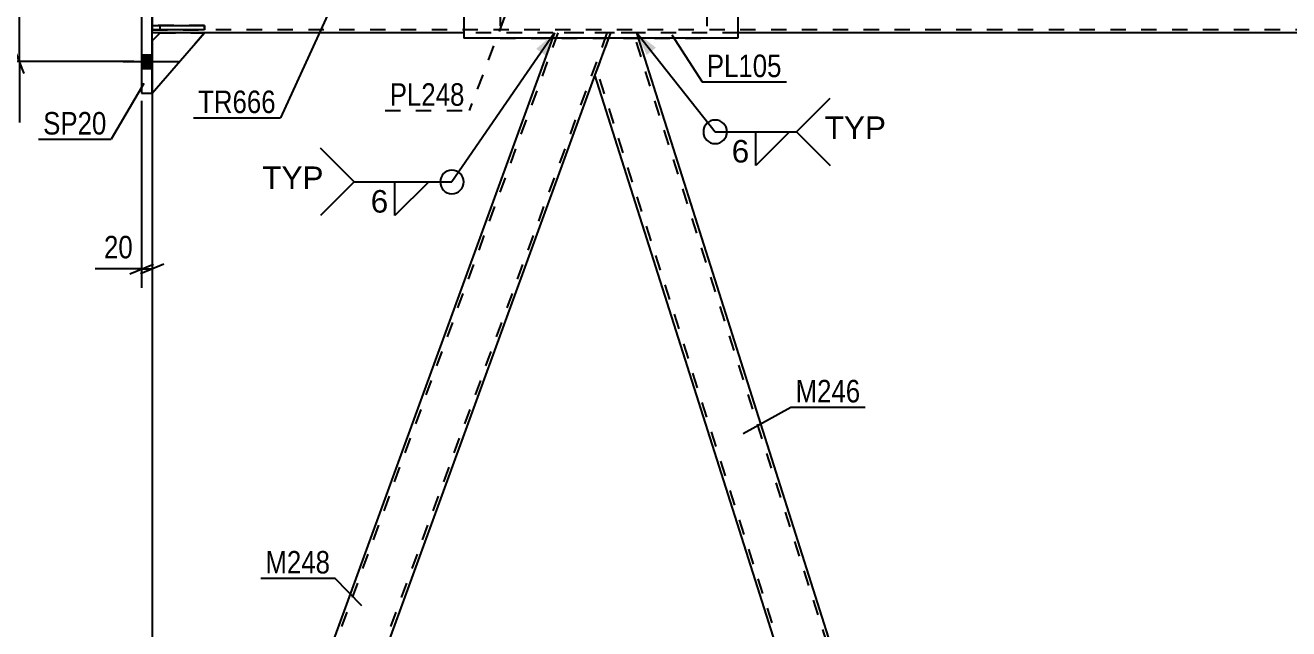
# Model space of a CAD drawing. Header units: millimetres. Extents: x -563 to 626, y -882 to -41.
# Drawn here: x -76.3 to 84.3, y -234.3 to -157.6 of the extents above; entities that cross this region are included whole.
import ezdxf

# ---------------------------------------------------------------- set-up
doc = ezdxf.new("R2010")
doc.units = ezdxf.units.MM
doc.linetypes.add('DXK_LINE_DOT2', pattern=[3.9198, 1.9599, -1.9599])
doc.styles.add('Arial', font='ARIAL.TTF', dxfattribs={"height": 0.2})
doc.styles.add('Arial Narrow', font='ARIALN.TTF', dxfattribs={"height": 0.2})

# ---------------------------------------------------------------- blocks, each defined once
blk = doc.blocks.new('Part-761534688-1316 - 1255')
at = {"color": 7, "linetype": 'DXK_LINE_DOT2'}
for p, q in [((-53.47, -157.59), (-60.13, -157.59)), ((-60.13, -157.59), (-60.13, -158.13)), ((-60.13, -158.13), (-53.47, -158.13)), ((-59.13, -158.13), (-59.13, -157.59)), ((-53.47, -158.13), (-53.47, -157.59))]:
    blk.add_line(p, q, dxfattribs=at)
blk = doc.blocks.new('Bolt-761534688-1282 - 1255')
at = {"linetype": 'Continuous'}
for points in [[(-61.47, -143.99), (-61.47, -145.73), (-60.13, -145.73), (-60.13, -143.99)], [(-61.47, -143.99), (-61.47, -145.73), (-60.13, -145.73), (-60.13, -143.99)], [(-61.47, -143.99), (-61.47, -145.73), (-60.13, -145.73), (-60.13, -143.99)], [(-61.47, -152.66), (-61.47, -154.39), (-60.13, -154.39), (-60.13, -152.66)], [(-61.47, -152.66), (-61.47, -154.39), (-60.13, -154.39), (-60.13, -152.66)], [(-61.47, -161.33), (-61.47, -163.06), (-60.13, -163.06), (-60.13, -161.33)], [(-61.47, -161.33), (-61.47, -163.06), (-60.13, -163.06), (-60.13, -161.33)], [(-61.47, -161.33), (-61.47, -163.06), (-60.13, -163.06), (-60.13, -161.33)]]:
    blk.add_hatch(color=1, dxfattribs=at).paths.add_polyline_path(points)
at = {"color": 1, "linetype": 'Continuous'}
for p, q in [((-61.47, -143.99), (-60.13, -143.99)), ((-61.47, -143.99), (-60.13, -143.99)), ((-61.47, -143.99), (-60.13, -143.99)), ((-63.8, -144.86), (-56.8, -144.86)), ((-63.8, -144.86), (-56.8, -144.86)), ((-63.8, -144.86), (-56.8, -144.86)), ((-61.47, -145.73), (-60.13, -145.73)), ((-61.47, -145.73), (-60.13, -145.73)), ((-61.47, -145.73), (-60.13, -145.73)), ((-63.8, -153.53), (-56.8, -153.53)), ((-63.8, -153.53), (-56.8, -153.53)), ((-61.47, -152.66), (-60.13, -152.66)), ((-61.47, -152.66), (-60.13, -152.66)), ((-61.47, -154.39), (-60.13, -154.39)), ((-61.47, -154.39), (-60.13, -154.39)), ((-61.47, -161.33), (-60.13, -161.33)), ((-61.47, -161.33), (-60.13, -161.33)), ((-61.47, -161.33), (-60.13, -161.33)), ((-63.8, -162.19), (-56.8, -162.19)), ((-63.8, -162.19), (-56.8, -162.19)), ((-63.8, -162.19), (-56.8, -162.19)), ((-61.47, -163.06), (-60.13, -163.06)), ((-61.47, -163.06), (-60.13, -163.06)), ((-61.47, -163.06), (-60.13, -163.06))]:
    blk.add_line(p, q, dxfattribs=at)
blk = doc.blocks.new('Part-761534688-1286 - 1255')
at = {"color": 7, "linetype": 'DXK_LINE_DOT2'}
for p, q in [((-60.13, -159.53), (-59.13, -158.53)), ((-53.47, -158.53), (-60.13, -166.19)), ((-59.13, -158.53), (-53.47, -158.53)), ((-60.13, -166.19), (-60.13, -159.53))]:
    blk.add_line(p, q, dxfattribs=at)
blk = doc.blocks.new('Part-761534688-1308 - 1255')
at = {"color": 2, "linetype": 'Continuous'}
for p, q in [((-60.13, -157.59), (-53.47, -157.59)), ((-60.13, -158.13), (-60.13, -157.59)), ((-53.47, -158.13), (-60.13, -158.13)), ((-53.47, -157.59), (-53.47, -158.13))]:
    blk.add_line(p, q, dxfattribs=at)
at = {"color": 7, "linetype": 'DXK_LINE_DOT2'}
blk.add_line((-59.13, -158.13), (-59.13, -157.59), dxfattribs=at)
blk = doc.blocks.new('Part-761534688-1312 - 1255')
at = {"color": 2, "linetype": 'Continuous'}
for p, q in [((-60.13, -159.53), (-59.13, -158.53)), ((-60.13, -166.19), (-53.47, -158.53)), ((-53.47, -158.53), (-59.13, -158.53))]:
    blk.add_line(p, q, dxfattribs=at)
at = {"color": 7, "linetype": 'DXK_LINE_DOT2'}
blk.add_line((-60.13, -166.19), (-60.13, -159.53), dxfattribs=at)
blk = doc.blocks.new('Part-761534688-1628 - 1255')
at = {"color": 2, "linetype": 'Continuous'}
for p, q in [((-15.91, -147.86), (-15.91, -147.86)), ((-4.15, -147.86), (-15.91, -147.86)), ((10.34, -147.86), (2.51, -147.86)), ((10.34, -147.86), (10.34, -147.86))]:
    blk.add_line(p, q, dxfattribs=at)
at = {"color": 7, "linetype": 'DXK_LINE_DOT2'}
for p, q in [((-15.91, -147.86), (-15.91, -159.19)), ((2.51, -147.86), (-4.15, -147.86)), ((10.34, -147.86), (10.34, -159.19)), ((-15.91, -159.19), (10.34, -159.19))]:
    blk.add_line(p, q, dxfattribs=at)
blk = doc.blocks.new('Part-761534688-1396 - 1255')
at = {"color": 7, "linetype": 'DXK_LINE_DOT2'}
for p, q in [((-60.13, -148.53), (-60.13, -158.53)), ((228.22, -158.13), (-60.13, -158.13)), ((-53.47, -158.53), (-59.13, -158.53)), ((14.31, -158.53), (-20.53, -158.53))]:
    blk.add_line(p, q, dxfattribs=at)
at = {"color": 2, "linetype": 'Continuous'}
for p, q in [((-59.13, -158.53), (-60.13, -158.53)), ((-20.53, -158.53), (-53.47, -158.53)), ((120.3, -158.53), (14.31, -158.53))]:
    blk.add_line(p, q, dxfattribs=at)
blk = doc.blocks.new('Part-761534688-1470 - 1255')
at = {"color": 2, "linetype": 'Continuous'}
for p, q in [((-20.53, -147.86), (-20.53, -159.19)), ((14.31, -147.86), (-20.53, -147.86)), ((14.31, -147.86), (14.31, -148.53)), ((14.31, -157.33), (14.31, -159.19)), ((14.31, -159.19), (-20.53, -159.19))]:
    blk.add_line(p, q, dxfattribs=at)
at = {"color": 7, "linetype": 'DXK_LINE_DOT2'}
blk.add_line((14.31, -148.53), (14.31, -157.33), dxfattribs=at)
blk = doc.blocks.new('Part-761534688-1485 - 1255')
at = {"color": 2, "linetype": 'Continuous'}
for p, q in [((-61.47, -140.86), (-61.47, -166.19)), ((-60.13, -140.86), (-61.47, -140.86)), ((-60.13, -166.19), (-60.13, -140.86)), ((-61.47, -166.19), (-60.13, -166.19))]:
    blk.add_line(p, q, dxfattribs=at)
blk = doc.blocks.new('Part-761534688-1569 - 1255')
at = {"color": 7, "linetype": 'DXK_LINE_DOT2'}
for p, q in [((-1.91, -158.53), (-2.16, -159.19)), ((1.44, -158.53), (-1.91, -158.53)), ((62.42, -352.13), (1.02, -158.53)), ((1.65, -159.19), (1.44, -158.53)), ((57.76, -356.86), (-3.63, -163.25))]:
    blk.add_line(p, q, dxfattribs=at)
at = {"color": 2, "linetype": 'Continuous'}
for p, q in [((-2.16, -159.19), (-3.86, -163.87)), ((62.64, -351.52), (1.65, -159.19)), ((57.13, -356.19), (-3.86, -163.87))]:
    blk.add_line(p, q, dxfattribs=at)
blk = doc.blocks.new('Part-761534688-1622 - 1255')
at = {"color": 7, "linetype": 'DXK_LINE_DOT2'}
for p, q in [((-8.58, -158.53), (-80.77, -356.86)), ((-2.34, -158.53), (-74.53, -356.86)), ((-9.01, -158.53), (-9.25, -159.19)), ((-1.91, -158.53), (-9.01, -158.53)), ((-1.91, -158.53), (-3.86, -163.87))]:
    blk.add_line(p, q, dxfattribs=at)
at = {"color": 2, "linetype": 'Continuous'}
for p, q in [((-9.25, -159.19), (-80.95, -356.19)), ((-3.86, -163.87), (-73.86, -356.19))]:
    blk.add_line(p, q, dxfattribs=at)
blk = doc.blocks.new('StraightDimension-761534688-1859 - 1255')
at = {"color": 7, "linetype": 'Continuous'}
for p, q in [((-77.58, -152.03), (-76.38, -155.03)), ((-62.47, -153.53), (-79.83, -153.53)), ((-76.98, -162.19), (-76.98, -153.53)), ((-76.38, -163.69), (-77.58, -160.69)), ((-62.47, -162.19), (-79.83, -162.19))]:
    blk.add_line(p, q, dxfattribs=at)
at = {"color": 0}
blk.add_wipeout([(-77.73, -162.72), (-81.93, -162.72), (-81.93, -169.4), (-77.73, -169.4)], dxfattribs=at)
at = {"color": 7, "linetype": 'Continuous'}
blk.add_line((-76.98, -162.19), (-76.98, -169.93), dxfattribs=at)
blk.add_line((-76.98, -162.19), (-76.98, -169.93), dxfattribs=at)
at = {"color": 3, "style": 'Arial Narrow'}
blk.add_text('130', height=2.863, rotation=90.0002, dxfattribs=at).set_placement((-78.33, -168.8))
blk = doc.blocks.new('StraightDimension-761534688-2088 - 1255')
at = {"color": 7, "linetype": 'Continuous'}
for p, q in [((-61.47, -167.19), (-61.47, -190.96)), ((-60.13, -167.19), (-60.13, -190.96)), ((-62.97, -189.16), (-59.97, -187.96)), ((-58.63, -187.96), (-61.63, -189.16)), ((-61.47, -188.56), (-60.13, -188.56))]:
    blk.add_line(p, q, dxfattribs=at)
at = {"color": 0}
blk.add_wipeout([(-61.99, -187.81), (-61.99, -183.61), (-66.85, -183.61), (-66.85, -187.81)], dxfattribs=at)
at = {"color": 7, "linetype": 'Continuous'}
blk.add_line((-61.47, -188.56), (-67.37, -188.56), dxfattribs=at)
blk.add_line((-61.47, -188.56), (-67.37, -188.56), dxfattribs=at)
at = {"color": 3, "style": 'Arial Narrow'}
blk.add_text('20', height=2.863, dxfattribs=at).set_placement((-66.25, -187.21))
blk = doc.blocks.new('StraightDimension-761534688-2263 - 1255')
at = {"color": 7, "linetype": 'Continuous'}
blk.add_line((-60.13, -159.53), (-60.13, -276.57), dxfattribs=at)
blk = doc.blocks.new('Mark-761534688-1392 - 1255')
at = {"color": 0}
blk.add_wipeout([(-44.43, -168.73), (-44.43, -165.73), (-54.29, -165.73), (-54.29, -168.73)], dxfattribs=at)
blk.add_wipeout([(-44.43, -168.73), (-44.43, -165.73), (-54.29, -165.73), (-54.29, -168.73)], dxfattribs=at)
at = {"color": 30, "linetype": 'Continuous'}
for p in [(-37.6, -155.73), (-54.89, -169.33)]:
    blk.add_line(p, (-43.83, -169.33), dxfattribs=at)
at = {"color": 3, "style": 'Arial Narrow'}
blk.add_text('TR666', height=2.863, dxfattribs=at).set_placement((-54.29, -168.73))
blk = doc.blocks.new('Mark-761534688-1624 - 1255')
at = {"color": 0}
blk.add_wipeout([(-20.44, -167.8), (-20.44, -164.8), (-29.94, -164.8), (-29.94, -167.8)], dxfattribs=at)
blk.add_wipeout([(-20.44, -167.8), (-20.44, -164.8), (-29.94, -164.8), (-29.94, -167.8)], dxfattribs=at)
at = {"color": 30, "linetype": 'DXK_LINE_DOT2'}
for p in [(-15.36, -156.51), (-30.54, -168.4)]:
    blk.add_line(p, (-19.84, -168.4), dxfattribs=at)
at = {"color": 3, "style": 'Arial Narrow'}
blk.add_text('PL248', height=2.863, dxfattribs=at).set_placement((-29.94, -167.8))
blk = doc.blocks.new('Mark-761534688-1466 - 1255')
at = {"color": 0}
blk.add_wipeout([(19.86, -164.16), (19.86, -161.16), (10.35, -161.16), (10.35, -164.16)], dxfattribs=at)
blk.add_wipeout([(19.86, -164.16), (19.86, -161.16), (10.35, -161.16), (10.35, -164.16)], dxfattribs=at)
at = {"color": 30, "linetype": 'Continuous'}
for p, q in [((5.89, -158.78), (9.75, -164.76)), ((9.75, -164.76), (20.46, -164.76))]:
    blk.add_line(p, q, dxfattribs=at)
at = {"color": 3, "style": 'Arial Narrow'}
blk.add_text('PL105', height=2.863, dxfattribs=at).set_placement((10.35, -164.16))
blk = doc.blocks.new('Mark-761534688-1481 - 1255')
at = {"color": 0}
blk.add_wipeout([(-65.94, -171.46), (-65.94, -168.46), (-73.98, -168.46), (-73.98, -171.46)], dxfattribs=at)
blk.add_wipeout([(-65.94, -171.46), (-65.94, -168.46), (-73.98, -168.46), (-73.98, -171.46)], dxfattribs=at)
at = {"color": 30, "linetype": 'Continuous'}
for p in [(-61.17, -164.99), (-74.58, -172.06)]:
    blk.add_line(p, (-65.34, -172.06), dxfattribs=at)
at = {"color": 3, "style": 'Arial Narrow'}
blk.add_text('SP20', height=2.863, dxfattribs=at).set_placement((-73.98, -171.46))
blk = doc.blocks.new('Mark-761534688-1565 - 1255')
at = {"color": 0}
blk.add_wipeout([(29.85, -205.53), (29.85, -202.53), (21.63, -202.53), (21.63, -205.53)], dxfattribs=at)
blk.add_wipeout([(29.85, -205.53), (29.85, -202.53), (21.63, -202.53), (21.63, -205.53)], dxfattribs=at)
at = {"color": 30, "linetype": 'Continuous'}
for p, q in [((14.95, -209.48), (21.03, -206.13)), ((21.03, -206.13), (30.45, -206.13))]:
    blk.add_line(p, q, dxfattribs=at)
at = {"color": 3, "style": 'Arial Narrow'}
blk.add_text('M246', height=2.863, dxfattribs=at).set_placement((21.63, -205.53))
blk = doc.blocks.new('Mark-761534688-1618 - 1255')
at = {"color": 0}
blk.add_wipeout([(-37.52, -227.29), (-37.52, -224.29), (-45.74, -224.29), (-45.74, -227.29)], dxfattribs=at)
blk.add_wipeout([(-37.52, -227.29), (-37.52, -224.29), (-45.74, -224.29), (-45.74, -227.29)], dxfattribs=at)
at = {"color": 30, "linetype": 'Continuous'}
for p in [(-46.34, -227.89), (-33.47, -231.4)]:
    blk.add_line(p, (-36.92, -227.89), dxfattribs=at)
at = {"color": 3, "style": 'Arial Narrow'}
blk.add_text('M248', height=2.863, dxfattribs=at).set_placement((-45.74, -227.29))
blk = doc.blocks.new('WeldMark-761534688-24067 - 1255')
at = {"linetype": 'Continuous'}
blk.add_hatch(color=30, dxfattribs=at).paths.add_polyline_path([(-11.33, -160.57), (-9.01, -158.53), (-10.09, -161.42)])
at = {"color": 30, "linetype": 'Continuous'}
blk.add_line((-9.01, -158.53), (-22.04, -177.49), dxfattribs=at)
at = {"color": 3, "linetype": 'Continuous'}
for q in [(-38.75, -173.2), (-38.75, -181.77)]:
    blk.add_line((-34.46, -177.49), q, dxfattribs=at)
for start, end in [(90, 270), (270, 90)]:
    blk.add_arc((-22.04, -177.49), 1.5, start, end, dxfattribs=at)
at = {"color": 0}
blk.add_wipeout([(-29.94, -181.59), (-29.94, -178.19), (-32.56, -178.19), (-32.56, -181.59)], dxfattribs=at)
at = {"color": 30, "linetype": 'Continuous'}
blk.add_line((-34.46, -177.49), (-22.04, -177.49), dxfattribs=at)
at = {"color": 3, "linetype": 'Continuous'}
for p, q in [((-29.28, -177.49), (-24.99, -177.49)), ((-24.99, -177.49), (-29.28, -181.77)), ((-29.28, -181.77), (-29.28, -177.49))]:
    blk.add_line(p, q, dxfattribs=at)
at = {"color": 3, "style": 'Arial'}
blk.add_text('6', height=2.87, dxfattribs=at).set_placement((-32.36, -181.39))
at = {"color": 0, "linetype": 'Continuous'}
blk.add_wipeout([(-38.36, -178.39), (-38.36, -175.39), (-46.14, -175.39), (-46.14, -178.39)], dxfattribs=at)
blk.add_wipeout([(-38.36, -178.39), (-38.36, -175.39), (-46.14, -175.39), (-46.14, -178.39)], dxfattribs=at)
at = {"color": 3, "linetype": 'Continuous', "style": 'Arial'}
blk.add_text('TYP', height=2.865, dxfattribs=at).set_placement((-46.14, -178.39))
blk = doc.blocks.new('WeldMark-761534688-24080 - 1255')
at = {"linetype": 'Continuous'}
blk.add_hatch(color=30, dxfattribs=at).paths.add_polyline_path([(2.71, -161.34), (1.44, -158.53), (3.89, -160.41)])
at = {"color": 30, "linetype": 'Continuous'}
blk.add_line((1.44, -158.53), (11.41, -171.12), dxfattribs=at)
at = {"color": 3, "linetype": 'Continuous'}
for q in [(26.02, -166.84), (26.02, -175.41)]:
    blk.add_line((21.73, -171.12), q, dxfattribs=at)
blk.add_arc((11.41, -171.12), 1.5, 90, 270, dxfattribs=at)
at = {"color": 0}
blk.add_wipeout([(15.93, -175.22), (15.93, -171.82), (13.31, -171.82), (13.31, -175.22)], dxfattribs=at)
at = {"color": 30, "linetype": 'Continuous'}
blk.add_line((11.41, -171.12), (21.73, -171.12), dxfattribs=at)
at = {"color": 3, "linetype": 'Continuous'}
for p, q in [((16.59, -171.12), (20.87, -171.12)), ((20.87, -171.12), (16.59, -175.41)), ((16.59, -175.41), (16.59, -171.12))]:
    blk.add_line(p, q, dxfattribs=at)
blk.add_arc((11.41, -171.12), 1.5, 270, 90, dxfattribs=at)
at = {"color": 3, "style": 'Arial'}
blk.add_text('6', height=2.87, dxfattribs=at).set_placement((13.51, -175.02))
at = {"color": 0, "linetype": 'Continuous'}
blk.add_wipeout([(33.11, -172.02), (33.11, -169.02), (25.33, -169.02), (25.33, -172.02)], dxfattribs=at)
blk.add_wipeout([(33.11, -172.02), (33.11, -169.02), (25.33, -169.02), (25.33, -172.02)], dxfattribs=at)
at = {"color": 3, "linetype": 'Continuous', "style": 'Arial'}
blk.add_text('TYP', height=2.865, dxfattribs=at).set_placement((25.33, -172.02))

msp = doc.modelspace()

# ---------------------------------------------------------------- block references
for name in ['Part-761534688-1485 - 1255', 'Bolt-761534688-1282 - 1255', 'Part-761534688-1396 - 1255', 'Part-761534688-1470 - 1255', 'Part-761534688-1628 - 1255', 'Part-761534688-1622 - 1255', 'Part-761534688-1316 - 1255', 'Part-761534688-1308 - 1255', 'Part-761534688-1286 - 1255', 'Part-761534688-1312 - 1255', 'Part-761534688-1569 - 1255']:
    msp.add_blockref(name, (0, 0))

# ---------------------------------------------------------------- next in the draw order: block references
for name in ['StraightDimension-761534688-1859 - 1255', 'Mark-761534688-1392 - 1255', 'Mark-761534688-1624 - 1255', 'Mark-761534688-1466 - 1255', 'Mark-761534688-1565 - 1255', 'Mark-761534688-1618 - 1255']:
    msp.add_blockref(name, (0, 0))

# ---------------------------------------------------------------- next in the draw order: block references
for name in ['WeldMark-761534688-24067 - 1255', 'WeldMark-761534688-24080 - 1255', 'StraightDimension-761534688-2088 - 1255']:
    msp.add_blockref(name, (0, 0))

# ---------------------------------------------------------------- next in the draw order: block references
msp.add_blockref('StraightDimension-761534688-2263 - 1255', (0, 0))

# ---------------------------------------------------------------- next in the draw order: block references
msp.add_blockref('Mark-761534688-1481 - 1255', (0, 0))

doc.saveas('drawing.dxf')
